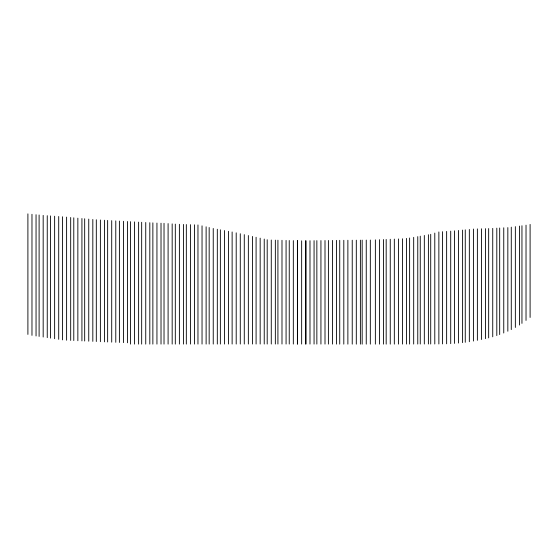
<?xml version="1.0" encoding="UTF-8"?>
<svg xmlns="http://www.w3.org/2000/svg" width="558" height="558" viewBox="0 0 558 558"><rect width="100%" height="100%" fill="white"/><g stroke="black" fill="none" stroke-linecap="round" stroke-linejoin="round"><path stroke-width="0.84" d="M530.1 224.414L530.1 317.46M526.027 225.167L526.027 320.438M521.953 225.732L521.953 323.389M519.421 226.067L519.421 325.049M515.348 226.611L515.348 327.455M511.274 227.148L511.274 329.59M507.836 227.573L507.836 331.243M503.755 227.769L503.755 333.014M499.682 227.992L499.682 334.584M496.808 228.145L496.808 335.581M492.735 228.368L492.735 336.83M488.662 228.543L488.662 337.911M485.523 228.641L485.523 338.65M481.449 228.766L481.449 339.522M477.376 228.892L477.376 340.331M473.414 229.031L473.414 341.057M469.334 229.457L469.334 341.733M465.26 229.826L465.26 342.312M462.603 230.07L462.603 342.647M458.53 230.44L458.53 343.072M454.456 230.81L454.456 343.421M450.711 231.138L450.711 343.658M446.637 231.403L446.637 343.833M442.564 231.668L442.564 343.937M438.86 231.94L438.86 343.986M434.787 233.07L434.787 344.007M430.713 234.304L430.713 344.021M428.398 234.716L428.398 344.021M424.324 235.441L424.324 344.028M420.251 236.16L420.251 344.042M417.768 236.606L417.768 344.049M413.687 237.324L413.687 344.063M409.614 237.994L409.614 344.077M406.566 238.385L406.566 344.084M402.492 238.761L402.492 344.098M398.419 238.929L398.419 344.112M394.325 239.096L394.325 344.126M390.251 239.256L390.251 344.133M386.178 239.417L386.178 344.14M383.513 239.521L383.513 344.14M379.44 239.682L379.44 344.147M375.367 239.842L375.367 344.147M370.324 240.038L370.324 344.147M366.25 240.073L366.25 344.147M362.17 240.114L362.17 344.147M360.384 240.128L360.384 344.147M356.304 240.17L356.304 344.147M352.231 240.205L352.231 344.14M347.878 240.247L347.878 344.133M343.805 240.289L343.805 344.133M339.731 240.324L339.731 344.126M336.551 240.359L336.551 344.119M332.477 240.4L332.477 344.112M328.404 240.456L328.404 344.105M325.007 240.498L325.007 344.098M320.934 240.554L320.934 344.091M316.853 240.603L316.853 344.084M314.063 240.638L314.063 344.084M309.99 240.693L309.99 344.077M305.917 240.742L305.917 344.07M305.735 240.749L305.735 344.07M301.655 240.805L301.655 344.063M297.581 240.707L297.581 344.056M297.4 240.7L297.4 344.056M293.327 240.596L293.327 344.056M289.246 240.491L289.246 344.049M286.073 240.407L286.073 344.049M281.992 240.296L281.992 344.049M277.919 240.191L277.919 344.042M275.345 240.121L275.345 344.042M271.272 240.017L271.272 344.042M267.198 239.717L267.198 344.042M264.234 239.061L264.234 344.042M260.161 238.154L260.161 344.042M256.087 237.248L256.087 344.042M252.432 236.432L252.432 344.049M248.352 235.525L248.352 344.049M244.278 234.618L244.278 344.049M240.275 233.732L240.275 344.056M236.201 232.826L236.201 344.056M232.128 231.961L232.128 344.056M228.515 231.27L228.515 344.063M224.442 230.531L224.442 344.063M220.361 229.791L220.361 344.07M217.313 229.24L217.313 344.07M213.24 228.459L213.24 344.077M209.166 227.504L209.166 344.077M206.118 226.792L206.118 344.084M202.038 225.837L202.038 344.084M197.964 224.944L197.964 344.084M194.484 224.783L194.484 344.091M190.411 224.651L190.411 344.091M186.33 224.518L186.33 344.098M183.456 224.428L183.456 344.098M179.383 224.295L179.383 344.098M175.31 224.107L175.31 344.105M172.171 223.877L172.171 344.105M168.097 223.577L168.097 344.105M164.024 223.312L164.024 344.112M161.018 223.2L161.018 344.112M156.944 223.047L156.944 344.112M152.864 222.844L152.864 344.112M149.816 222.684L149.816 344.112M145.743 222.475L145.743 344.112M141.669 222.258L141.669 344.119M138.621 222.105L138.621 344.119M134.541 221.882L134.541 344.112M130.467 221.672L130.467 344.112M127.552 221.491L127.552 342.8M123.478 221.275L123.478 342.633M119.398 221.059L119.398 342.466M115.785 220.863L115.785 342.319M111.712 220.626L111.712 342.159M107.638 220.396L107.638 341.991M104.458 220.215L104.458 341.866M100.384 219.978L100.384 341.698M96.311 219.733L96.311 341.531M92.823 219.434L92.823 341.377M88.75 219.092L88.75 341.203M84.677 218.743L84.677 341.022M81.928 218.506L81.928 340.903M77.855 218.164L77.855 340.729M73.782 217.787L73.782 340.554M70.685 217.487L70.685 340.422M66.611 217.09L66.611 340.24M62.538 216.748L62.538 339.899M58.709 216.476L58.709 339.334M54.635 216.19L54.635 338.727M50.555 215.904L50.555 338.127M47.249 215.667L47.249 337.639M43.175 215.381L43.175 337.039M39.102 214.983L39.102 336.439M36.047 214.684L36.047 335.986M31.973 214.286L31.973 335.386M27.9 213.854L27.9 334.423"/></g></svg>
